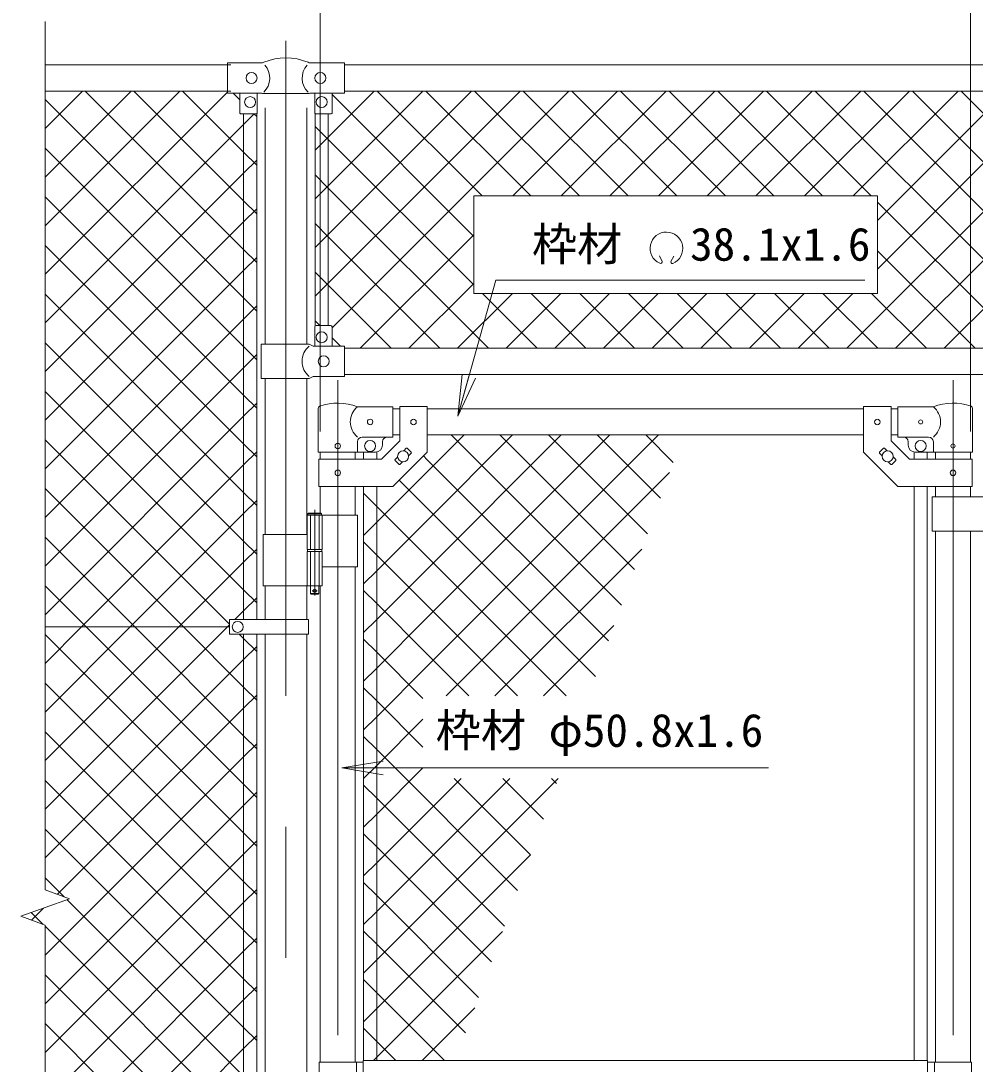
# Model space of a CAD drawing. Units: millimetres, scale not verified. Extents: x -6300 to 6300, y -4455 to 4455.
# Drawn here: x 618 to 2005, y -109 to 1408 of the extents above; entities that cross this region are included whole.
import ezdxf
from ezdxf.enums import TextEntityAlignment as Align

# ---------------------------------------------------------------- set-up
doc = ezdxf.new("R2010")
doc.units = ezdxf.units.MM
doc.header["$LTSCALE"] = 30
doc.linetypes.add('DASHED', pattern=[7.5, 6, -1.5])
doc.linetypes.add('USER1', pattern=[50.8, 31.75, -6.35, 6.35, -6.35])
for name, color, linetype, lineweight in [('0-0_D-BMK', 2, 'USER1', 13), ('0-1_D-STR1', 1, 'Continuous', 18), ('0-2_D-STR3', 3, 'Continuous', 13), ('0-6_D-STR-DIM', 7, 'Continuous', 9), ('0-7_0', 7, 'Continuous', 9), ('0-8_D-STR-TXT', 7, 'Continuous', 9), ('0-9_Defpoints', 8, 'Continuous', 18), ('0-A_D-STR2', 7, 'Continuous', 9)]:
    doc.layers.add(name, color=color, linetype=linetype, lineweight=lineweight)
doc.styles.add('ＭＳ ゴシック', font='')
doc.styles.get('ＭＳ ゴシック').set_extended_font_data('MS Gothic')

# ---------------------------------------------------------------- blocks, each defined once
blk = doc.blocks.new('_Open')
at = {"layer": '0-7_0'}
blk.add_line((-30, 5), (0, 0), dxfattribs=at)
blk.add_lwpolyline([(-30, -5), (0, 0), (-30, 0)], dxfattribs=at)

msp = doc.modelspace()

# ---------------------------------------------------------------- linework, layer by layer
at = {"layer": '0-0_D-BMK'}
for p, q in [((1003.09, 1379.08), (1003.09, -1516.74)), ((1078.49, 885.57), (1078.49, -1152.82)), ((1972.69, 885.57), (1972.69, -1152.82)), ((1044.93, 697.26), (1044.93, 572.37)), ((1048.56, 579.34), (1041.3, 579.34))]:
    msp.add_line(p, q, dxfattribs=at)
at = {"layer": '0-1_D-STR1'}
for p, q in [((923.09, 1343.84), (653.09, 1343.84)), ((1088.09, 1343.84), (2918.09, 1343.84)), ((923.09, 1305.84), (653.09, 1305.84)), ((1088.09, 1305.74), (2918.09, 1305.74)), ((972.84, 1281.54), (972.84, 937.94)), ((1033.34, 1281.54), (1033.34, 937.94)), ((2918.09, 931.84), (1088.09, 931.84)), ((972.84, 887.94), (972.84, 661.34)), ((1033.34, 887.94), (1033.34, 661.34)), ((2918.09, 893.84), (1088.09, 893.84)), ((1158.49, 843.84), (1168.49, 843.84)), ((1208.49, 843.84), (1842.69, 843.84)), ((1882.69, 843.84), (1892.69, 843.84)), ((1158.49, 805.84), (1168.49, 805.84)), ((1208.49, 805.84), (1842.69, 805.84)), ((1882.69, 805.84), (1892.69, 805.84)), ((1053.09, 780.84), (1053.09, 770.79)), ((1103.89, 780.84), (1103.89, 770.79)), ((1947.29, 780.84), (1947.29, 770.79)), ((1998.09, 780.84), (1998.09, 770.79)), ((1053.09, 730.79), (1053.09, 692.34)), ((1103.89, 730.79), (1103.89, 689.34)), ((1947.29, 730.79), (1947.29, 715.79)), ((1998.09, 730.79), (1998.09, 715.79)), ((1947.29, 665.79), (1947.29, -106.16)), ((1998.09, 665.79), (1998.09, -106.16)), ((1103.89, 614.34), (1103.89, -106.16)), ((972.84, 586.34), (972.84, 537.34)), ((1033.34, 586.34), (1033.34, 537.34)), ((1053.09, 586.34), (1053.09, -106.16)), ((972.84, 516.34), (972.84, -278.66)), ((1033.34, 516.34), (1033.34, -278.66))]:
    msp.add_line(p, q, dxfattribs=at)
at = {"layer": '0-2_D-STR3'}
for p, q in [((918.09, 1346.84), (967.31, 1346.84)), ((918.09, 1302.84), (918.09, 1346.84)), ((1038.87, 1346.84), (1088.09, 1346.84)), ((1088.09, 1302.84), (1088.09, 1346.84)), ((918.09, 1302.84), (968.29, 1302.84)), ((936.09, 1302.84), (936.09, 1273.84)), ((961.09, 1302.84), (961.09, 1273.84)), ((969.29, 1302.34), (968.29, 1302.84)), ((969.29, 1302.34), (1036.89, 1302.34)), ((1036.89, 1302.34), (1037.89, 1302.84)), ((1037.89, 1302.84), (1088.09, 1302.84)), ((1045.09, 1302.84), (1045.09, 1273.84)), ((1070.09, 1302.84), (1070.09, 1273.84)), ((960.09, 1272.84), (937.09, 1272.84)), ((941.59, 1272.84), (941.59, 537.34)), ((960.59, 1272.97), (960.59, 537.34)), ((1045.59, 964.26), (1045.59, 1272.97)), ((1046.09, 1272.84), (1069.09, 1272.84)), ((1064.59, 964.94), (1064.59, 1272.84)), ((1045.09, 962.94), (1045.09, 934.94)), ((1047.09, 964.94), (1068.09, 964.94)), ((1070.09, 962.94), (1070.09, 934.94)), ((966.99, 937.94), (1036.89, 937.94)), ((966.99, 937.94), (966.99, 887.94)), ((1042.89, 934.94), (1036.89, 937.94)), ((1042.89, 934.94), (1088.09, 934.94)), ((1088.09, 890.94), (1088.09, 934.94)), ((966.99, 887.94), (1036.89, 887.94)), ((1042.89, 890.94), (1036.89, 887.94)), ((1042.89, 890.94), (1088.09, 890.94)), ((1049.94, 780.84), (1049.94, 844.53)), ((1158.49, 846.84), (1107.04, 846.84)), ((1158.49, 846.84), (1158.49, 802.84)), ((1168.49, 847.04), (1168.49, 797.36)), ((1168.49, 847.04), (1208.49, 847.04)), ((1208.49, 847.04), (1208.49, 780.79)), ((1842.69, 847.04), (1842.69, 780.79)), ((1882.69, 847.04), (1842.69, 847.04)), ((1882.69, 847.04), (1882.69, 797.36)), ((1892.69, 846.84), (1944.14, 846.84)), ((1892.69, 846.84), (1892.69, 802.84)), ((2001.24, 780.84), (2001.24, 844.53)), ((1107.04, 780.84), (1107.04, 795.84)), ((1158.49, 802.84), (1114.04, 802.84)), ((1141.92, 770.79), (1168.49, 797.36)), ((1143.49, 795.84), (1143.49, 790.84)), ((1909.26, 770.79), (1882.69, 797.36)), ((1892.69, 802.84), (1937.14, 802.84)), ((1907.69, 795.84), (1907.69, 790.84)), ((1944.14, 780.84), (1944.14, 795.84)), ((1049.94, 780.84), (1107.04, 780.84)), ((1107.04, 780.84), (1133.49, 780.84)), ((1115.99, 780.84), (1115.99, 770.79)), ((1134.99, 780.84), (1134.99, 770.79)), ((1161.82, 770.19), (1165.54, 773.91)), ((1174.37, 782.74), (1178.09, 786.46)), ((1179.5, 786.46), (1185.16, 780.8)), ((1181.44, 775.67), (1185.16, 779.38)), ((1871.68, 786.46), (1866.02, 780.8)), ((1869.74, 775.67), (1866.02, 779.38)), ((1876.81, 782.74), (1873.09, 786.46)), ((1889.36, 770.19), (1885.64, 773.91)), ((1916.19, 780.84), (1916.19, 770.79)), ((1944.14, 780.84), (1917.69, 780.84)), ((1935.19, 780.84), (1935.19, 770.79)), ((2001.24, 780.84), (1944.14, 780.84)), ((1050.79, 770.79), (1141.92, 770.79)), ((1050.79, 770.79), (1050.79, 730.79)), ((1161.82, 768.78), (1167.48, 763.12)), ((1168.89, 763.12), (1172.61, 766.84)), ((1882.29, 763.12), (1878.57, 766.84)), ((1889.36, 768.78), (1883.7, 763.12)), ((2000.39, 770.79), (1909.26, 770.79)), ((2000.39, 770.79), (2000.39, 730.79)), ((1115.99, 730.79), (1115.99, -103.66)), ((1134.99, 730.79), (1134.99, -103.66)), ((1916.19, 730.79), (1916.19, -103.66)), ((1935.19, 730.79), (1935.19, -103.66)), ((2062.49, 715.79), (1942.49, 715.79)), ((1942.49, 715.79), (1942.49, 665.79)), ((1034.13, 689.34), (1034.13, 639.34)), ((1107.04, 689.34), (1034.13, 689.34)), ((1034.93, 691.34), (1035.93, 692.34)), ((1034.93, 691.34), (1034.93, 689.34)), ((1034.93, 691.34), (1054.93, 691.34)), ((1053.93, 692.34), (1035.93, 692.34)), ((1055.73, 689.34), (1055.73, 639.34)), ((1107.04, 689.34), (1107.04, 614.34)), ((1034.13, 661.34), (969.79, 661.34)), ((969.79, 661.34), (969.79, 586.34)), ((2062.49, 665.79), (1942.49, 665.79)), ((1055.73, 639.34), (1034.13, 639.34)), ((1034.43, 639.34), (1034.43, 636.34)), ((1055.43, 639.34), (1055.43, 636.34)), ((1055.73, 636.34), (1034.13, 636.34)), ((1034.13, 636.34), (1034.13, 586.34)), ((1055.43, 636.34), (1034.43, 636.34)), ((1055.73, 636.34), (1055.73, 586.34)), ((1107.04, 614.34), (1055.84, 614.34)), ((1055.73, 586.34), (969.79, 586.34)), ((1050.93, 586.34), (1050.93, 575.34)), ((1039.93, 574.34), (1038.93, 575.34)), ((1049.93, 574.34), (1039.93, 574.34)), ((1049.93, 574.34), (1050.93, 575.34)), ((921.09, 537.34), (921.09, 516.34)), ((1035.89, 537.34), (921.09, 537.34)), ((1035.89, 537.34), (1035.89, 516.34)), ((653.09, 526.84), (921.09, 526.84)), ((1035.89, 516.34), (921.09, 516.34)), ((941.59, 516.34), (941.59, -278.66)), ((960.59, 516.34), (960.59, -278.66)), ((1051.49, -106.16), (1051.49, -156.16)), ((1051.49, -106.16), (1115.59, -106.16)), ((1105.49, -106.16), (1105.49, -156.16)), ((1935.59, -103.66), (1115.59, -103.66)), ((1115.59, -158.66), (1115.59, -103.66)), ((1935.59, -124.66), (1935.59, -103.66)), ((1999.69, -106.16), (1935.59, -106.16)), ((1945.69, -106.16), (1945.69, -124.66)), ((1999.69, -106.16), (1999.69, -124.66))]:
    msp.add_line(p, q, dxfattribs=at)
at = {"layer": '0-2_D-STR3', "linetype": 'DASHED'}
for p, q in [((1038.63, 689.34), (1038.63, 639.34)), ((1051.23, 689.34), (1051.23, 639.34)), ((1038.63, 636.34), (1038.63, 586.34)), ((1051.23, 636.34), (1051.23, 586.34))]:
    msp.add_line(p, q, dxfattribs=at)
at = {"layer": '0-2_D-STR3'}
for points in [[(1050.79, 730.79), (1158.49, 730.79), (1208.49, 780.79)], [(2000.39, 730.79), (1892.69, 730.79), (1842.69, 780.79)], [(1053.93, 692.34), (1054.93, 691.34), (1054.93, 689.34)], [(1038.93, 586.34), (1038.93, 575.34), (1050.93, 575.34)]]:
    msp.add_lwpolyline(points, dxfattribs=at)
for centre, radius in [((953.09, 1324.84), 8), ((1053.09, 1324.84), 8), ((951.09, 1289.84), 8), ((1055.09, 1289.84), 8), ((1055.09, 947.94), 8), ((1058.09, 912.94), 8), ((1125.49, 824.84), 4), ((1188.49, 824.79), 4), ((1862.69, 824.79), 4), ((1925.69, 824.84), 3), ((1078.49, 789.84), 4), ((1125.49, 789.84), 8), ((1925.69, 789.84), 8), ((1972.69, 789.84), 3), ((1173.49, 774.79), 8), ((1877.69, 774.79), 8), ((1078.49, 750.79), 4), ((1972.69, 750.79), 4), ((1044.93, 579.34), 2.5), ((933.09, 526.84), 8)]:
    msp.add_circle(centre, radius, dxfattribs=at)
for centre, radius, start, end in [((1003.09, 1271.38), 82.82, 67.15338, 112.84662), ((967.31, 1354.84), 8, 270, 296.9114), ((950.7, 1324.84), 28.8, 314.1684, 41.01552), ((1055.48, 1324.84), 28.8, 138.98448, 225.8316), ((1038.87, 1354.84), 8, 243.0886, 270), ((937.09, 1273.84), 1, 180, 270), ((960.09, 1273.84), 1, 270, 0), ((1046.09, 1273.84), 1, 180, 270), ((1069.09, 1273.84), 1, 270, 0), ((1047.09, 962.94), 2, 90, 180), ((1068.09, 962.94), 2, 0, 90), ((1055.48, 912.94), 28.8, 130.19176, 229.80824), ((1078.49, 772.11), 80, 69.0916, 109.22051), ((1972.69, 772.11), 80, 70.77949, 110.9084), ((1053.24, 844.53), 3.3, 109.22051, 180), ((1125.24, 824.84), 28.55, 129.59418, 230.40582), ((1925.94, 824.84), 28.55, 309.59418, 50.40582), ((1997.94, 844.53), 3.3, 0, 70.77949), ((1114.04, 795.84), 7, 90, 180), ((1133.49, 790.84), 10, 270, 0), ((1150.49, 795.84), 7, 90, 180), ((1900.69, 795.84), 7, 0, 90), ((1917.69, 790.84), 10, 180, 270), ((1937.14, 795.84), 7, 0, 90), ((1178.79, 785.75), 1, 45, 135), ((1184.45, 780.09), 1, 315, 45), ((1866.73, 780.09), 1, 135, 225), ((1872.39, 785.75), 1, 45, 135), ((1162.53, 769.49), 1, 135, 225), ((1168.19, 763.83), 1, 225, 315), ((1882.99, 763.83), 1, 225, 315), ((1888.65, 769.49), 1, 315, 45)]:
    msp.add_arc(centre, radius, start, end, dxfattribs=at)
at = {"layer": '0-6_D-STR-DIM'}
for p, q in [((1053.09, 810.84), (1053.09, 1623.84)), ((1998.09, 810.84), (1998.09, 1623.84)), ((1998.09, 810.84), (1998.09, 1623.84)), ((653.09, 144.49), (653.09, 1406.84)), ((688.33, 131.66), (653.09, 144.49)), ((617.85, 106.01), (688.33, 131.66)), ((653.09, 93.19), (617.85, 106.01)), ((653.09, -1249.16), (653.09, 93.19))]:
    msp.add_line(p, q, dxfattribs=at)
at = {"layer": '0-8_D-STR-TXT'}
for p, q in [((1549.87, 1058.22), (1546.05, 1066.43)), ((1562.46, 1058.21), (1566.99, 1066.05))]:
    msp.add_line(p, q, dxfattribs=at)
for points in [[(1844.42, 1030.93), (1308.22, 1030.93), (1253.49, 835.33)], [(1704.48, 321.81), (1283.64, 321.81), (1086.49, 321.81)]]:
    msp.add_lwpolyline(points, dxfattribs=at)
for centre, radius, start, end in [((1556.17, 1077.1), 23.75, 292.92895, 245.65759), ((1547.42, 1057.76), 2.5, 245.55066, 10.6575), ((1564.92, 1057.75), 2.5, 169.34241, 276.63708)]:
    msp.add_arc(centre, radius, start, end, dxfattribs=at)
at = {"layer": '0-9_Defpoints'}
msp.add_lwpolyline([(1862.77, 1153.37), (1276.25, 1153.37), (1276.25, 1011.44), (1862.77, 1011.44)], close=True, dxfattribs=at)
at = {"layer": '0-A_D-STR2'}
for p, q in [((653.09, 1251.59), (707.34, 1305.84)), ((653.09, 1180.88), (778.05, 1305.84)), ((653.09, 1110.17), (848.76, 1305.84)), ((941.59, 1075.75), (711.5, 1305.84)), ((941.59, 1146.46), (782.21, 1305.84)), ((941.59, 1217.17), (852.92, 1305.84)), ((1064.59, 1238.83), (1131.5, 1305.74)), ((1064.59, 1168.12), (1202.21, 1305.74)), ((1064.59, 1097.4), (1272.92, 1305.74)), ((1064.59, 1026.69), (1343.63, 1305.74)), ((1070.09, 961.48), (1414.34, 1305.74)), ((1288.24, 1153.37), (1135.86, 1305.74)), ((1358.95, 1153.37), (1206.58, 1305.74)), ((1429.66, 1153.37), (1277.29, 1305.74)), ((1332.68, 1153.37), (1485.06, 1305.74)), ((1500.37, 1153.37), (1348, 1305.74)), ((1403.39, 1153.37), (1555.77, 1305.74)), ((1571.08, 1153.37), (1418.71, 1305.74)), ((1474.11, 1153.37), (1626.48, 1305.74)), ((1641.79, 1153.37), (1489.42, 1305.74)), ((1544.82, 1153.37), (1697.19, 1305.74)), ((1712.5, 1153.37), (1560.13, 1305.74)), ((1615.53, 1153.37), (1767.9, 1305.74)), ((1783.21, 1153.37), (1630.84, 1305.74)), ((1686.24, 1153.37), (1838.61, 1305.74)), ((1853.92, 1153.37), (1701.55, 1305.74)), ((1756.95, 1153.37), (1909.32, 1305.74)), ((2146.16, 931.84), (1772.26, 1305.74)), ((1818.26, 931.84), (2192.16, 1305.74)), ((1827.66, 1153.37), (1980.03, 1305.74)), ((2216.87, 931.84), (1842.97, 1305.74)), ((1862.77, 1117.77), (2050.74, 1305.74)), ((1862.77, 1047.06), (2121.45, 1305.74)), ((1888.97, 931.84), (2262.87, 1305.74)), ((2287.58, 931.84), (1913.68, 1305.74)), ((1959.68, 931.84), (2333.58, 1305.74)), ((2223.6, 1066.53), (1984.39, 1305.74)), ((653.09, 1039.46), (918.09, 1304.46)), ((941.59, 1005.04), (653.09, 1293.54)), ((936.09, 1293.38), (926.63, 1302.84)), ((1276.25, 1094.64), (1070.09, 1300.8)), ((960.59, 1268.88), (956.63, 1272.84)), ((1045.59, 1219.83), (1064.59, 1238.83)), ((941.59, 934.33), (653.09, 1222.83)), ((960.59, 1198.17), (941.59, 1217.17)), ((941.59, 1186.54), (960.59, 1205.54)), ((653.09, 898.04), (941.59, 1186.54)), ((1064.59, 1164.88), (1045.59, 1183.88)), ((1045.59, 1149.12), (1064.59, 1168.12)), ((1297.63, 931.84), (1064.59, 1164.88)), ((941.59, 863.62), (653.09, 1152.12)), ((960.59, 1127.46), (941.59, 1146.46)), ((2075.45, 931.84), (1862.77, 1144.51)), ((941.59, 1115.83), (960.59, 1134.83)), ((653.09, 827.33), (941.59, 1115.83)), ((1064.59, 1094.17), (1045.59, 1113.17)), ((1045.59, 1078.4), (1064.59, 1097.4)), ((1226.92, 931.84), (1064.59, 1094.17)), ((1111.16, 931.84), (1276.25, 1096.93)), ((941.59, 792.91), (653.09, 1081.41)), ((960.59, 1056.75), (941.59, 1075.75)), ((941.59, 1045.12), (960.59, 1064.12)), ((2004.74, 931.84), (1862.77, 1073.8)), ((653.09, 756.62), (941.59, 1045.12)), ((1064.59, 1023.46), (1045.59, 1042.46)), ((1045.59, 1007.69), (1064.59, 1026.69)), ((1156.21, 931.84), (1064.59, 1023.46)), ((1181.87, 931.84), (1276.25, 1026.22)), ((941.59, 722.2), (653.09, 1010.7)), ((960.59, 986.04), (941.59, 1005.04)), ((1252.58, 931.84), (1332.18, 1011.44)), ((1368.34, 931.84), (1288.74, 1011.44)), ((1323.29, 931.84), (1402.89, 1011.44)), ((1439.05, 931.84), (1359.45, 1011.44)), ((1394, 931.84), (1473.6, 1011.44)), ((1509.76, 931.84), (1430.16, 1011.44)), ((1464.71, 931.84), (1544.31, 1011.44)), ((1580.48, 931.84), (1500.87, 1011.44)), ((1535.42, 931.84), (1615.02, 1011.44)), ((1651.19, 931.84), (1571.58, 1011.44)), ((1606.13, 931.84), (1685.73, 1011.44)), ((1721.9, 931.84), (1642.29, 1011.44)), ((1676.84, 931.84), (1756.44, 1011.44)), ((1792.61, 931.84), (1713.01, 1011.44)), ((1747.55, 931.84), (1827.15, 1011.44)), ((1863.32, 931.84), (1783.72, 1011.44)), ((1934.03, 931.84), (1854.43, 1011.44)), ((941.59, 974.4), (960.59, 993.4)), ((653.09, 685.9), (941.59, 974.4)), ((1052.4, 964.94), (1045.59, 971.75)), ((1082.4, 934.94), (1070.09, 947.25)), ((941.59, 651.49), (653.09, 939.99)), ((960.59, 915.33), (941.59, 934.33)), ((941.59, 903.69), (960.59, 922.69)), ((653.09, 615.19), (941.59, 903.69)), ((941.59, 580.78), (653.09, 869.28)), ((960.59, 844.62), (941.59, 863.62)), ((941.59, 832.98), (960.59, 851.98)), ((653.09, 544.48), (941.59, 832.98)), ((1208.49, 752.4), (1261.93, 805.84)), ((1208.49, 681.69), (1332.64, 805.84)), ((1208.49, 610.98), (1403.35, 805.84)), ((1208.49, 540.27), (1474.06, 805.84)), ((1208.49, 469.56), (1544.77, 805.84)), ((1490.69, 558.46), (1243.32, 805.84)), ((1509.56, 610.3), (1314.03, 805.84)), ((1528.43, 662.15), (1384.74, 805.84)), ((1547.3, 713.99), (1455.45, 805.84)), ((1566.17, 765.83), (1526.16, 805.84)), ((921.09, 530.56), (653.09, 798.56)), ((960.59, 773.91), (941.59, 792.91)), ((941.59, 762.27), (960.59, 781.27)), ((1208.49, 769.96), (1203.07, 775.37)), ((706.16, 526.84), (941.59, 762.27)), ((1471.82, 506.62), (1208.49, 769.96)), ((1134.99, 678.9), (1208.49, 752.4)), ((1236.23, 426.59), (1560.84, 751.2)), ((1115.99, 730.61), (1116.17, 730.79)), ((1208.49, 699.25), (1167.72, 740.02)), ((854.1, 526.84), (653.09, 727.85)), ((960.59, 703.2), (941.59, 722.2)), ((1134.99, 702.03), (1115.99, 721.03)), ((941.59, 691.56), (960.59, 710.56)), ((1208.49, 628.53), (1134.99, 702.03)), ((1452.96, 454.78), (1208.49, 699.25)), ((776.87, 526.84), (941.59, 691.56)), ((1115.99, 659.9), (1134.99, 678.9)), ((1134.99, 608.19), (1208.49, 681.69)), ((783.39, 526.84), (653.09, 657.14)), ((960.59, 632.49), (941.59, 651.49)), ((941.59, 620.85), (960.59, 639.85)), ((1134.99, 631.32), (1115.99, 650.32)), ((1306.94, 426.59), (1520.38, 640.03)), ((1208.49, 557.82), (1134.99, 631.32)), ((1410.43, 426.59), (1208.49, 628.53)), ((847.58, 526.84), (941.59, 620.85)), ((1115.99, 589.19), (1134.99, 608.19)), ((1134.99, 537.48), (1208.49, 610.98)), ((712.68, 526.84), (653.09, 586.43)), ((960.59, 561.78), (941.59, 580.78)), ((1339.72, 426.59), (1208.49, 557.82)), ((1115.99, 518.48), (1134.99, 537.48)), ((1134.99, 466.77), (1208.49, 540.27)), ((653.09, 473.77), (706.16, 526.84)), ((653.09, 403.06), (776.87, 526.84)), ((653.09, 332.35), (847.58, 526.84)), ((941.59, 297.93), (712.68, 526.84)), ((941.59, 368.64), (783.39, 526.84)), ((941.59, 439.35), (854.1, 526.84)), ((1377.66, 426.59), (1479.92, 528.85)), ((941.59, 227.22), (653.09, 515.72)), ((1134.99, 489.9), (1115.99, 508.9)), ((1202.19, 422.7), (1134.99, 489.9)), ((1115.99, 447.77), (1134.99, 466.77)), ((1134.99, 396.06), (1208.49, 469.56)), ((941.59, 156.51), (653.09, 445.01)), ((960.59, 420.35), (941.59, 439.35)), ((1134.99, 419.19), (1115.99, 438.19)), ((1202.19, 351.99), (1134.99, 419.19)), ((1115.99, 377.06), (1134.99, 396.06)), ((1134.99, 325.35), (1202.19, 392.55)), ((941.59, 85.8), (653.09, 374.3)), ((960.59, 349.64), (941.59, 368.64)), ((1134.99, 348.48), (1115.99, 367.48)), ((941.59, 338.01), (960.59, 357.01)), ((653.09, 49.51), (941.59, 338.01)), ((1339.74, 143.73), (1134.99, 348.48)), ((1115.99, 306.35), (1134.99, 325.35)), ((1134.99, 254.64), (1202.19, 321.84)), ((941.59, 15.09), (653.09, 303.59)), ((1134.99, 42.5), (1398.99, 306.5)), ((1358.61, 195.57), (1247.59, 306.59)), ((1377.48, 247.41), (1318.3, 306.59)), ((1396.35, 299.25), (1389.01, 306.59)), ((960.59, 278.93), (941.59, 297.93)), ((1134.99, 277.77), (1115.99, 296.77)), ((941.59, 267.3), (960.59, 286.3)), ((1320.87, 91.89), (1134.99, 277.77)), ((653.09, -21.2), (941.59, 267.3)), ((1115.99, 235.64), (1134.99, 254.64)), ((941.59, -55.62), (653.09, 232.88)), ((960.59, 208.22), (941.59, 227.22)), ((941.59, 196.59), (960.59, 215.59)), ((1134.99, 207.06), (1115.99, 226.06)), ((1302, 40.04), (1134.99, 207.06)), ((653.09, -91.91), (941.59, 196.59)), ((1134.99, -28.21), (1358.52, 195.33)), ((680.88, 134.37), (653.09, 162.17)), ((960.59, 137.51), (941.59, 156.51)), ((1134.99, 136.35), (1115.99, 155.35)), ((941.59, 125.88), (960.59, 144.88)), ((653.09, -162.62), (941.59, 125.88)), ((1283.14, -11.8), (1134.99, 136.35)), ((650.37, 94.18), (633.01, 111.53)), ((633.27, 100.4), (650.92, 118.05)), ((960.59, 66.8), (941.59, 85.8)), ((1134.99, 65.64), (1115.99, 84.64)), ((941.59, 55.17), (960.59, 74.17)), ((1264.27, -63.64), (1134.99, 65.64)), ((653.09, -233.33), (941.59, 55.17)), ((1115.99, 23.5), (1134.99, 42.5)), ((960.59, -3.91), (941.59, 15.09)), ((941.59, -15.54), (960.59, 3.46)), ((667.97, -289.16), (941.59, -15.54)), ((1115.99, -47.21), (1134.99, -28.21)), ((1200.96, -103.66), (1277.59, -27.02)), ((892.29, -289.16), (653.09, -49.96)), ((960.59, -74.62), (941.59, -55.62)), ((941.59, -86.26), (960.59, -67.26)), ((738.68, -289.16), (941.59, -86.26))]:
    msp.add_line(p, q, dxfattribs=at)
for points in [[(653.09, 968.75), (941.59, 1257.25), (957.18, 1272.84)], [(1276.25, 1023.93), (1064.59, 1235.59), (1045.59, 1254.59)], [(1269.01, 426.59), (1208.49, 487.11), (1134.99, 560.61), (1115.99, 579.61)], [(928.79, 537.34), (941.59, 550.14), (960.59, 569.14)], [(653.09, 261.64), (918.29, 526.84), (921.09, 529.64)], [(960.59, 491.06), (941.59, 510.06), (935.32, 516.34)], [(653.09, 190.93), (941.59, 479.43), (960.59, 498.43)], [(670.88, 138.01), (941.59, 408.72), (960.59, 427.72)], [(1115.99, 164.93), (1134.99, 183.93), (1257.66, 306.59)], [(1115.99, 94.21), (1134.99, 113.21), (1328.37, 306.59)], [(960.59, -145.33), (941.59, -126.33), (684.86, 130.4)], [(960.59, -216.04), (941.59, -197.04), (653.09, 91.46)], [(1130.25, -103.66), (1134.99, -98.92), (1318.06, 84.15)], [(952.5, -278.66), (941.59, -267.75), (653.09, 20.75)], [(1233.58, -103.66), (1134.99, -5.07), (1115.99, 13.93)], [(1162.87, -103.66), (1134.99, -75.78), (1115.99, -56.78)]]:
    msp.add_lwpolyline(points, dxfattribs=at)

# ---------------------------------------------------------------- block references
at = {"layer": '0-8_D-STR-TXT', "xscale": 2, "yscale": 2}
for p, rotation in [((1252.95, 833.4), 254.37026), ((1084.49, 321.81), 180)]:
    msp.add_blockref('_Open', p, dxfattribs=dict(at, rotation=rotation))

# ---------------------------------------------------------------- texts
at = {"layer": '0-8_D-STR-TXT', "style": 'ＭＳ ゴシック'}
for s, p in [('枠材 \u300038.1x1.6', (1360.66, 1044.79)), ('枠材 φ50.8x1.6', (1220.72, 337.95))]:
    msp.add_text(s, height=48.17, dxfattribs=at).set_placement(p, align=Align.BOTTOM_LEFT)

doc.saveas('drawing.dxf')
